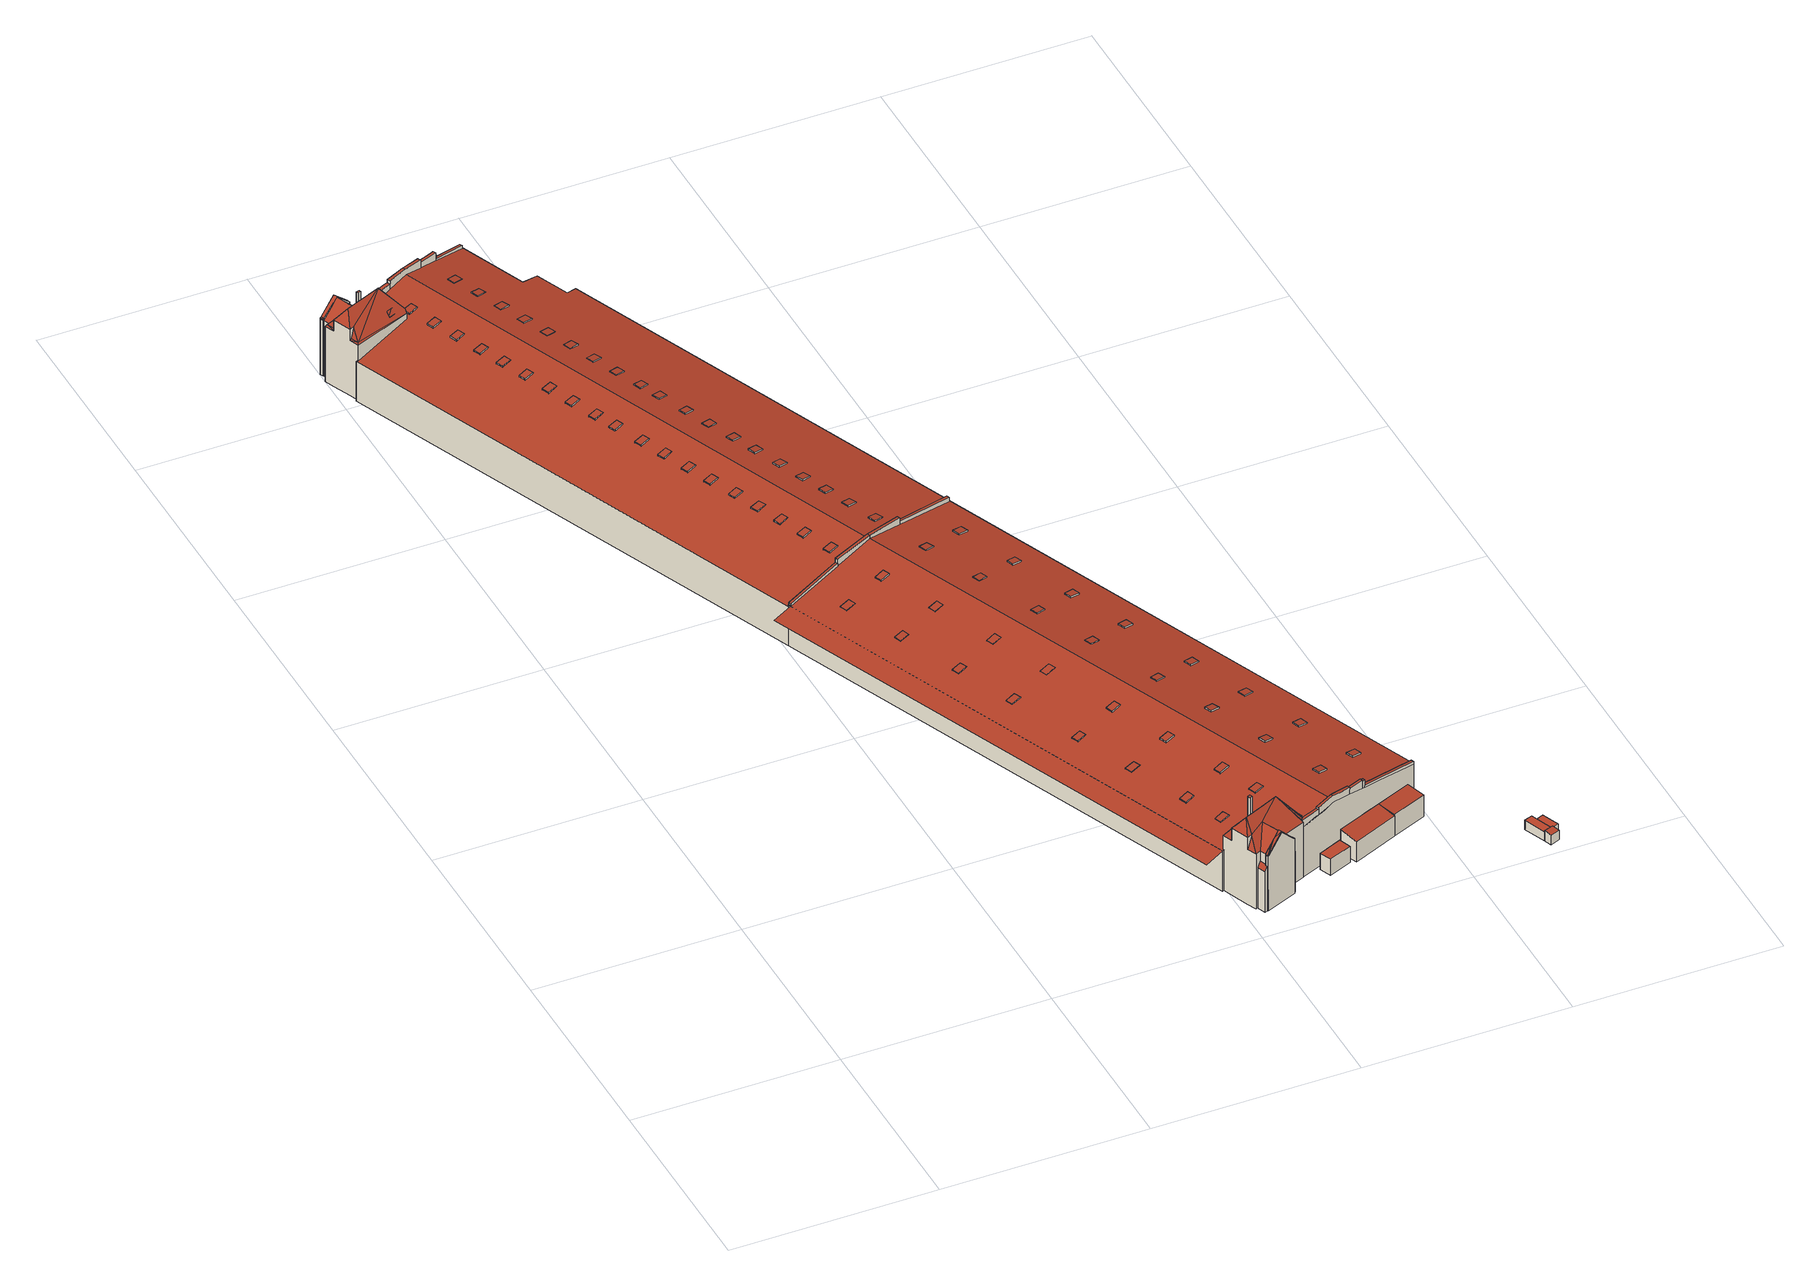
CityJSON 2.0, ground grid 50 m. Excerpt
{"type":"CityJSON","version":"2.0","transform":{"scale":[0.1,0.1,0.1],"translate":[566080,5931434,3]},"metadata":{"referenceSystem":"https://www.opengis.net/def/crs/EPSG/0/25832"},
"CityObjects":{
"building1":{"type":"Building","attributes":{"Grundfläche 2D":"13713.610655","Grundhöhe NN":"3.699"},"children":["building1-1","building1-2","building1-3","building1-4","building1-5","building1-6","building1-7","building1-8","building1-9","building1-10","building1-11","building1-12","building1-13","building1-14","building1-15","building1-16","building1-17","building1-18","building1-19","building1-20","building1-21","building1-22","building1-23","building1-24","building1-25","building1-26","building1-27","building1-28","building1-29","building1-30","building1-31","building1-32","building1-33","building1-34","building1-35","building1-36","building1-37","building1-38","building1-39","building1-40","building1-41","building1-42","building1-43","building1-44","building1-45","building1-46","building1-47","building1-48","building1-49","building1-50","building1-51","building1-52","building1-53","building1-54","building1-55","building1-56","building1-57","building1-58","building1-59","building1-60","building1-61","building1-62","building1-63","building1-64","building1-65","building1-66","building1-67","building1-68","building1-69","building1-70","building1-71","building1-72","building1-73","building1-74","building1-75","building1-76","building1-77","building1-78","building1-79","building1-80","building1-81","building1-82","building1-83","building1-84","building1-85","building1-86","building1-87"],"geometry":[{"type":"MultiSurface","lod":"3","boundaries":[[[0,1,2,3]],[[4,1,0,5]],[[6,7,8,9]],[[10,11,12,13,14]],[[15,16,17,18,19,20,21,20,22,23,24,25,26,27,28,29,30,31,32,33,34,35,36,37,38,39,40,41,42]],[[19,43,20]],[[30,29,44,45,46,47,48,49,50,51,52,53,54,55,56,57,32,31]],[[58,59,60,61,62]],[[63,64,65,54,66,67,68,69,70,71,72,73,74,75,76]],[[77,78,79,80,81,82,83,84,85,86,87,88,89,90,91,65,64,63]],[[92,93,94]],[[93,95,96]],[[97,98,96,95,99]],[[100,94,93,101]],[[92,102,103,95,93]],[[104,105,95,103]],[[106,95,105]],[[106,107,108]],[[108,95,106]],[[108,109,99,95]],[[110,111,112]],[[112,113,109]],[[111,113,112]],[[113,99,109]],[[99,113,114,115]],[[116,117,109,108,118,119]],[[118,120,121,119]],[[122,123,116]],[[112,109,117,116,123,124,125]],[[126,127,124,123,122]],[[110,128,111]],[[111,128,129]],[[111,129,113]],[[96,130,93]],[[93,130,101]],[[99,115,97]],[[131,132,133]],[[133,134,135]],[[132,134,133]],[[135,134,136]],[[132,137,134]],[[138,139,140,141]],[[142,143,134,139]],[[144,134,145]],[[137,146,140]],[[140,147,141]],[[139,138,148,149,150,151,152]],[[150,149,153,154,155]],[[139,152,151,156,157,142]],[[157,156,158,159,160]],[[161,145,134,143]],[[144,162,134]],[[163,134,162]],[[164,134,163]],[[139,134,137,140]],[[164,165,166,136]],[[136,134,164]],[[132,167,137]],[[167,146,137]],[[168,169,170,171,172,173]],[[174,175,173,176]],[[177,178,179]],[[180,178,177]],[[181,180,177,182]],[[183,184,185,186,187,188]],[[189,190,191,192]],[[129,128,115,114,113]],[[101,130,96,98,97]],[[140,146,147]],[[131,167,132]],[[11,10,3,2]],[[32,0,3,10,33]],[[57,7,5,0,32]],[[7,6,4,5]],[[6,193,65,194,11,2,1,4]],[[8,7,57,56]],[[55,9,8,56]],[[55,193,6,9]],[[194,36,12,11]],[[13,12,36,35]],[[35,34,14,13]],[[34,33,10,14]],[[52,51,59,58]],[[60,49,195,196,197,62,61]],[[197,52,58,62]],[[198,170,169,168,173,199,200]],[[171,170,198,201]],[[172,171,201,202]],[[65,203,204,55,54]],[[54,205,206,66]],[[67,66,206,207]],[[68,67,207,208]],[[69,68,208,209]],[[70,69,209,210]],[[71,70,210,211]],[[72,71,211,212]],[[73,72,212,213]],[[74,73,213,214]],[[75,74,214,215]],[[216,76,75,215,217]],[[217,218,219,78,77,63,76,216]],[[88,87,220,221]],[[89,88,221,222]],[[94,86,85,92]],[[92,85,84,102]],[[83,103,102,84]],[[80,223,105,104,103,83,82,81]],[[79,224,106,105,223,80]],[[106,224,79,78,107]],[[118,108,225,226]],[[107,78,219,225,108]],[[120,118,226,227]],[[228,121,120,227,229]],[[230,119,121,228,229]],[[231,232,122,116,119,230]],[[126,122,232,233]],[[127,126,233,234]],[[124,127,234,235]],[[236,112,125,124,235,237]],[[110,112,236,238]],[[238,239,240,220,87,86,94,100,101,97,115,128,110]],[[15,42,241,242,243,244,141,147,146,167,131,133]],[[184,138,141,244,245,185]],[[148,138,184,183,149]],[[149,183,188,153]],[[246,155,154,153,188,187,247]],[[158,156,151,150,155,246,248]],[[177,160,159,158,248,249,182]],[[160,177,179,157]],[[157,179,178,142]],[[250,143,142,178,180,251]],[[145,161,143,250,252,24,23]],[[145,23,22,144]],[[163,162,144,22,20,162,20,43,164]],[[20,162,20,253]],[[164,43,19,165]],[[165,19,18,166]],[[17,136,17,254]],[[18,17,136,166]],[[135,136,17,254,255,16]],[[135,16,15,133]],[[172,176,173]],[[176,172,202,256,174]],[[175,174,256,257]],[[173,175,257,199]],[[181,182,249,258]],[[180,181,258,251]],[[186,185,245,259]],[[187,186,259,247]],[[65,193,55,204,260,203]],[[89,37,36,194,65,91,90]],[[38,37,89,222,261,41]],[[42,41,261,241]],[[255,254,17,16]],[[197,50,30,24,252,262]],[[52,197,262,263]],[[53,52,263,264]],[[54,53,264,205]],[[265,266,192,191]],[[266,267,189,192]],[[267,268,190,189]],[[268,265,191,190]],[[256,202,201,198,200,199,257]],[[226,225,219,218,217,215,214,213,212,211,210,209,208,207,206,205,264,263,262,252,250,251,258,249,248,246,247,259,245,244,243,242,241,261,222,221,220,240,239,238,236,237,235,234,233,232,231,230,229,227],[203,260,204],[253,269,253,270]],[[268,267,266,265]],[[40,39,38,41]],[[43,20,22,20]],[[24,30,25]],[[30,26,25]],[[30,28,27,26]],[[30,29,28]],[[30,45,44,29]],[[30,46,45]],[[50,47,46]],[[50,46,30]],[[50,197,196,195,49,48,47]]],"semantics":{"surfaces":[{"type":"RoofSurface"},{"type":"WallSurface"},{"type":"GroundSurface"}],"values":[0,0,0,0,0,0,0,0,0,0,0,0,0,0,0,0,0,0,0,0,0,0,0,0,0,0,0,0,0,0,0,0,0,0,0,0,0,0,0,0,0,0,0,0,0,0,0,0,0,0,0,0,0,0,0,0,0,0,0,0,0,0,0,0,0,0,1,1,1,1,1,1,1,1,1,1,1,1,1,1,1,1,1,1,1,1,1,1,1,1,1,1,1,1,1,1,1,1,1,1,1,1,1,1,1,1,1,1,1,1,1,1,1,1,1,1,1,1,1,1,1,1,1,1,1,1,1,1,1,1,1,1,1,1,1,1,1,1,1,1,1,1,1,1,1,1,1,1,1,1,1,1,1,1,1,1,1,1,1,1,1,1,2,2,2,0,0,0,0,0,0,0,0,0,0,0]}}]},
"building1-1":{"type":"BuildingInstallation","parents":["building1"],"geometry":[{"type":"MultiSurface","lod":"3","boundaries":[[[271,272,273,274]],[[274,273,275,276]],[[271,274,276,277]],[[272,271,277,278]],[[273,272,278,275]]],"semantics":{"surfaces":[{"type":"RoofSurface"},{"type":"WallSurface"}],"values":[0,1,1,1,1]}}]},
"building1-2":{"type":"BuildingInstallation","parents":["building1"],"geometry":[{"type":"MultiSurface","lod":"3","boundaries":[[[279,280,281,282]],[[282,281,283,284]],[[279,282,284,285]],[[280,279,285,286]],[[281,280,286,283]]],"semantics":{"surfaces":[{"type":"RoofSurface"},{"type":"WallSurface"}],"values":[0,1,1,1,1]}}]},
"building1-3":{"type":"BuildingInstallation","parents":["building1"],"geometry":[{"type":"MultiSurface","lod":"3","boundaries":[[[287,288,289,290]],[[290,289,291,292]],[[287,290,292,293]],[[288,287,293,294]],[[289,288,294,291]]],"semantics":{"surfaces":[{"type":"RoofSurface"},{"type":"WallSurface"}],"values":[0,1,1,1,1]}}]},
"building1-4":{"type":"BuildingInstallation","parents":["building1"],"geometry":[{"type":"MultiSurface","lod":"3","boundaries":[[[295,296,297,298]],[[298,297,299,300]],[[295,298,300,301]],[[296,295,301,302]],[[297,296,302,299]]],"semantics":{"surfaces":[{"type":"RoofSurface"},{"type":"WallSurface"}],"values":[0,1,1,1,1]}}]},
"building1-5":{"type":"BuildingInstallation","parents":["building1"],"geometry":[{"type":"MultiSurface","lod":"3","boundaries":[[[303,304,305,306]],[[307,308,306,305]],[[308,309,303,306]],[[304,303,309,310]],[[305,304,310,307]]],"semantics":{"surfaces":[{"type":"RoofSurface"},{"type":"WallSurface"}],"values":[0,1,1,1,1]}}]},
"building1-6":{"type":"BuildingInstallation","parents":["building1"],"geometry":[{"type":"MultiSurface","lod":"3","boundaries":[[[311,312,313,314]],[[314,313,315,316]],[[311,314,316,317]],[[312,311,317,318]],[[313,312,318,315]]],"semantics":{"surfaces":[{"type":"RoofSurface"},{"type":"WallSurface"}],"values":[0,1,1,1,1]}}]},
"building1-7":{"type":"BuildingInstallation","parents":["building1"],"geometry":[{"type":"MultiSurface","lod":"3","boundaries":[[[319,320,321,322]],[[322,321,323,324]],[[319,322,324,325]],[[320,319,325,326]],[[321,320,326,323]]],"semantics":{"surfaces":[{"type":"RoofSurface"},{"type":"WallSurface"}],"values":[0,1,1,1,1]}}]},
"building1-8":{"type":"BuildingInstallation","parents":["building1"],"geometry":[{"type":"MultiSurface","lod":"3","boundaries":[[[327,328,329,330]],[[330,329,331,332]],[[332,333,327,330]],[[328,327,333,334]],[[329,328,334,331]]],"semantics":{"surfaces":[{"type":"RoofSurface"},{"type":"WallSurface"}],"values":[0,1,1,1,1]}}]},
"building1-9":{"type":"BuildingInstallation","parents":["building1"],"geometry":[{"type":"MultiSurface","lod":"3","boundaries":[[[335,336,337,338]],[[338,337,339,340]],[[335,338,340,341]],[[336,335,341,342]],[[337,336,342,339]]],"semantics":{"surfaces":[{"type":"RoofSurface"},{"type":"WallSurface"}],"values":[0,1,1,1,1]}}]},
"building1-10":{"type":"BuildingInstallation","parents":["building1"],"geometry":[{"type":"MultiSurface","lod":"3","boundaries":[[[343,344,345,346]],[[345,347,348,346]],[[348,349,343,346]],[[344,343,349,350]],[[345,344,350,347]]],"semantics":{"surfaces":[{"type":"RoofSurface"},{"type":"WallSurface"}],"values":[0,1,1,1,1]}}]},
"building1-11":{"type":"BuildingInstallation","parents":["building1"],"geometry":[{"type":"MultiSurface","lod":"3","boundaries":[[[351,352,353,354]],[[354,353,355,356]],[[351,354,356,357]],[[352,351,357,358]],[[353,352,358,355]]],"semantics":{"surfaces":[{"type":"RoofSurface"},{"type":"WallSurface"}],"values":[0,1,1,1,1]}}]},
"building1-12":{"type":"BuildingInstallation","parents":["building1"],"geometry":[{"type":"MultiSurface","lod":"3","boundaries":[[[359,360,361,362]],[[362,361,363,364]],[[359,362,364,365]],[[360,359,365,366]],[[361,360,366,363]]],"semantics":{"surfaces":[{"type":"RoofSurface"},{"type":"WallSurface"}],"values":[0,1,1,1,1]}}]},
"building1-13":{"type":"BuildingInstallation","parents":["building1"],"geometry":[{"type":"MultiSurface","lod":"3","boundaries":[[[367,368,369,370]],[[370,369,371,372]],[[367,370,372,373]],[[368,367,373,374]],[[369,368,374,371]]],"semantics":{"surfaces":[{"type":"RoofSurface"},{"type":"WallSurface"}],"values":[0,1,1,1,1]}}]},
"building1-14":{"type":"BuildingInstallation","parents":["building1"],"geometry":[{"type":"MultiSurface","lod":"3","boundaries":[[[375,376,377,378]],[[378,377,379,380]],[[375,378,380,381]],[[376,375,381,382]],[[377,376,382,379]]],"semantics":{"surfaces":[{"type":"RoofSurface"},{"type":"WallSurface"}],"values":[0,1,1,1,1]}}]},
"building1-15":{"type":"BuildingInstallation","parents":["building1"],"geometry":[{"type":"MultiSurface","lod":"3","boundaries":[[[383,384,385,386]],[[386,385,387,388]],[[383,386,388,389]],[[384,383,389,390]],[[385,384,390,387]]],"semantics":{"surfaces":[{"type":"RoofSurface"},{"type":"WallSurface"}],"values":[0,1,1,1,1]}}]},
"building1-16":{"type":"BuildingInstallation","parents":["building1"],"geometry":[{"type":"MultiSurface","lod":"3","boundaries":[[[391,392,393,394]],[[48,395,391,394,47]],[[395,396,392,391]],[[397,393,392,396,398]]],"semantics":{"surfaces":[{"type":"RoofSurface"},{"type":"WallSurface"}],"values":[0,1,1,1]}}]},
"building1-17":{"type":"BuildingInstallation","parents":["building1"],"geometry":[{"type":"MultiSurface","lod":"3","boundaries":[[[399,400,401,402]],[[402,401,403,404]],[[399,402,404,405]],[[400,399,405,406]],[[401,400,406,403]]],"semantics":{"surfaces":[{"type":"RoofSurface"},{"type":"WallSurface"}],"values":[0,1,1,1,1]}}]},
"building1-18":{"type":"BuildingInstallation","parents":["building1"],"geometry":[{"type":"MultiSurface","lod":"3","boundaries":[[[407,408,409,410]],[[410,409,411,412]],[[407,410,412,413]],[[408,407,413,414]],[[409,408,414,411]]],"semantics":{"surfaces":[{"type":"RoofSurface"},{"type":"WallSurface"}],"values":[0,1,1,1,1]}}]},
"building1-19":{"type":"BuildingInstallation","parents":["building1"],"geometry":[{"type":"MultiSurface","lod":"3","boundaries":[[[415,162,416,417,418,419,420,421]],[[20,162,415,421,422,21]],[[22,144,416,162,20]],[[22,23,145,417,416,144]],[[418,417,145,23,24,161]],[[25,419,418,161,24]]],"semantics":{"surfaces":[{"type":"RoofSurface"},{"type":"WallSurface"}],"values":[0,1,1,1,1,1]}}]},
"building1-20":{"type":"BuildingInstallation","parents":["building1"],"geometry":[{"type":"MultiSurface","lod":"3","boundaries":[[[423,424,396,395]],[[49,60,423,395,48]],[[60,59,424,423]],[[398,396,424,59,51]]],"semantics":{"surfaces":[{"type":"RoofSurface"},{"type":"WallSurface"}],"values":[0,1,1,1]}}]},
"building1-21":{"type":"BuildingInstallation","parents":["building1"],"geometry":[{"type":"MultiSurface","lod":"3","boundaries":[[[425,426,427,428]],[[428,427,429,430]],[[425,428,430,431]],[[426,425,431,432]],[[427,426,432,429]]],"semantics":{"surfaces":[{"type":"RoofSurface"},{"type":"WallSurface"}],"values":[0,1,1,1,1]}}]},
"building1-22":{"type":"BuildingInstallation","parents":["building1"],"geometry":[{"type":"MultiSurface","lod":"3","boundaries":[[[433,434,435,436]],[[436,435,437,438]],[[433,436,438,439]],[[434,433,439,440]],[[435,434,440,437]]],"semantics":{"surfaces":[{"type":"RoofSurface"},{"type":"WallSurface"}],"values":[0,1,1,1,1]}}]},
"building1-23":{"type":"BuildingInstallation","parents":["building1"],"geometry":[{"type":"MultiSurface","lod":"3","boundaries":[[[441,442,443,444]],[[444,443,445,446]],[[441,444,446,447]],[[442,441,447,448]],[[443,442,448,445]]],"semantics":{"surfaces":[{"type":"RoofSurface"},{"type":"WallSurface"}],"values":[0,1,1,1,1]}}]},
"building1-24":{"type":"BuildingInstallation","parents":["building1"],"geometry":[{"type":"MultiSurface","lod":"3","boundaries":[[[449,450,451,452]],[[452,451,453,454]],[[449,452,454,455]],[[449,455,456,450]],[[456,453,451,450]]],"semantics":{"surfaces":[{"type":"RoofSurface"},{"type":"WallSurface"}],"values":[0,1,1,1,1]}}]},
"building1-25":{"type":"BuildingInstallation","parents":["building1"],"geometry":[{"type":"MultiSurface","lod":"3","boundaries":[[[457,458,459,460]],[[460,459,461,462]],[[457,460,462,463]],[[458,457,463,464]],[[459,458,464,461]]],"semantics":{"surfaces":[{"type":"RoofSurface"},{"type":"WallSurface"}],"values":[0,1,1,1,1]}}]},
"building1-26":{"type":"BuildingInstallation","parents":["building1"],"geometry":[{"type":"MultiSurface","lod":"3","boundaries":[[[465,466,467,468]],[[468,467,469,470]],[[465,468,470,471]],[[466,465,471,472]],[[467,466,472,469]]],"semantics":{"surfaces":[{"type":"RoofSurface"},{"type":"WallSurface"}],"values":[0,1,1,1,1]}}]},
"building1-27":{"type":"BuildingInstallation","parents":["building1"],"geometry":[{"type":"MultiSurface","lod":"3","boundaries":[[[473,474,475,476]],[[476,475,477,478]],[[473,476,478,479]],[[474,473,479,480]],[[475,474,480,477]]],"semantics":{"surfaces":[{"type":"RoofSurface"},{"type":"WallSurface"}],"values":[0,1,1,1,1]}}]},
"building1-28":{"type":"BuildingInstallation","parents":["building1"],"geometry":[{"type":"MultiSurface","lod":"3","boundaries":[[[481,482,483,484]],[[484,483,485,486]],[[486,487,481,484]],[[482,481,487,488]],[[483,482,488,485]]],"semantics":{"surfaces":[{"type":"RoofSurface"},{"type":"WallSurface"}],"values":[0,1,1,1,1]}}]},
"building1-29":{"type":"BuildingInstallation","parents":["building1"],"geometry":[{"type":"MultiSurface","lod":"3","boundaries":[[[489,490,491,492]],[[492,491,493,494]],[[489,492,494,495]],[[490,489,495,496]],[[491,490,496,493]]],"semantics":{"surfaces":[{"type":"RoofSurface"},{"type":"WallSurface"}],"values":[0,1,1,1,1]}}]},
"building1-30":{"type":"BuildingInstallation","parents":["building1"],"geometry":[{"type":"MultiSurface","lod":"3","boundaries":[[[497,498,499,500]],[[497,500,501,71]],[[71,72,498,497]],[[72,73,499,498]]],"semantics":{"surfaces":[{"type":"RoofSurface"},{"type":"WallSurface"}],"values":[0,1,1,1]}}]},
"building1-31":{"type":"BuildingInstallation","parents":["building1"],"geometry":[{"type":"MultiSurface","lod":"3","boundaries":[[[502,503,504,505]],[[505,504,506,507]],[[502,505,507,508]],[[503,502,508,509]],[[504,503,509,506]]],"semantics":{"surfaces":[{"type":"RoofSurface"},{"type":"WallSurface"}],"values":[0,1,1,1,1]}}]},
"building1-32":{"type":"BuildingInstallation","parents":["building1"],"geometry":[{"type":"MultiSurface","lod":"3","boundaries":[[[510,511,512,513]],[[513,512,514,515]],[[510,513,515,516]],[[511,510,516,517]],[[512,511,517,514]]],"semantics":{"surfaces":[{"type":"RoofSurface"},{"type":"WallSurface"}],"values":[0,1,1,1,1]}}]},
"building1-33":{"type":"BuildingInstallation","parents":["building1"],"geometry":[{"type":"MultiSurface","lod":"3","boundaries":[[[518,519,520,521]],[[521,520,522,523]],[[518,521,523,524]],[[519,518,524,525]],[[520,519,525,522]]],"semantics":{"surfaces":[{"type":"RoofSurface"},{"type":"WallSurface"}],"values":[0,1,1,1,1]}}]},
"building1-34":{"type":"BuildingInstallation","parents":["building1"],"geometry":[{"type":"MultiSurface","lod":"3","boundaries":[[[526,527,528,529]],[[529,528,530,531]],[[526,529,531,532]],[[527,526,532,533]],[[528,527,533,530]]],"semantics":{"surfaces":[{"type":"RoofSurface"},{"type":"WallSurface"}],"values":[0,1,1,1,1]}}]},
"building1-35":{"type":"BuildingInstallation","parents":["building1"],"geometry":[{"type":"MultiSurface","lod":"3","boundaries":[[[534,535,536,537]],[[537,536,538,539]],[[534,537,539,540]],[[535,534,540,541]],[[536,535,541,538]]],"semantics":{"surfaces":[{"type":"RoofSurface"},{"type":"WallSurface"}],"values":[0,1,1,1,1]}}]},
"building1-36":{"type":"BuildingInstallation","parents":["building1"],"geometry":[{"type":"MultiSurface","lod":"3","boundaries":[[[542,543,544,545,546,547]],[[548,549,546,545,550]],[[549,551,547,546]],[[542,547,551,552,76,216,553,543]]],"semantics":{"surfaces":[{"type":"RoofSurface"},{"type":"WallSurface"}],"values":[0,1,1,1]}}]},
"building1-37":{"type":"BuildingInstallation","parents":["building1"],"geometry":[{"type":"MultiSurface","lod":"3","boundaries":[[[554,555,556,557]],[[557,556,558,559]],[[554,557,559,560]],[[555,554,560,561]],[[556,555,561,558]]],"semantics":{"surfaces":[{"type":"RoofSurface"},{"type":"WallSurface"}],"values":[0,1,1,1,1]}}]},
"building1-38":{"type":"BuildingInstallation","parents":["building1"],"geometry":[{"type":"MultiSurface","lod":"3","boundaries":[[[562,563,564,565]],[[565,564,566,567]],[[562,565,567,568]],[[563,562,568,569]],[[564,563,569,566]]],"semantics":{"surfaces":[{"type":"RoofSurface"},{"type":"WallSurface"}],"values":[0,1,1,1,1]}}]},
"building1-39":{"type":"BuildingInstallation","parents":["building1"],"geometry":[{"type":"MultiSurface","lod":"3","boundaries":[[[570,571,572,573]],[[574,575,576,577,578,579,572,571]],[[580,581,570,573]],[[582,64,583,575,574,571,570,581]],[[550,545,544,543,578,577,576,575,583]],[[77,584,580,573,572,579,578,543,553,585,63]]],"semantics":{"surfaces":[{"type":"RoofSurface"},{"type":"WallSurface"}],"values":[0,0,1,1,1,1]}}]},
"building1-40":{"type":"BuildingInstallation","parents":["building1"],"geometry":[{"type":"MultiSurface","lod":"3","boundaries":[[[586,587,588,589]],[[590,591,589,588]],[[586,589,591,592]],[[592,593,587,586]],[[587,593,590,588]]],"semantics":{"surfaces":[{"type":"RoofSurface"},{"type":"WallSurface"}],"values":[0,1,1,1,1]}}]},
"building1-41":{"type":"BuildingInstallation","parents":["building1"],"geometry":[{"type":"MultiSurface","lod":"3","boundaries":[[[594,595,596,597]],[[597,596,598,599]],[[599,600,594,597]],[[600,601,595,594]],[[596,595,601,598]]],"semantics":{"surfaces":[{"type":"RoofSurface"},{"type":"WallSurface"}],"values":[0,1,1,1,1]}}]},
"building1-42":{"type":"BuildingInstallation","parents":["building1"],"geometry":[{"type":"MultiSurface","lod":"3","boundaries":[[[602,603,604,605]],[[605,604,606,607]],[[602,605,607,608]],[[603,602,608,609]],[[604,603,609,606]]],"semantics":{"surfaces":[{"type":"RoofSurface"},{"type":"WallSurface"}],"values":[0,1,1,1,1]}}]},
"building1-43":{"type":"BuildingInstallation","parents":["building1"],"geometry":[{"type":"MultiSurface","lod":"3","boundaries":[[[610,611,612,613]],[[613,612,614,615]],[[610,613,615,616]],[[611,610,616,617]],[[612,611,617,614]]],"semantics":{"surfaces":[{"type":"RoofSurface"},{"type":"WallSurface"}],"values":[0,1,1,1,1]}}]},
"building1-44":{"type":"BuildingInstallation","parents":["building1"],"geometry":[{"type":"MultiSurface","lod":"3","boundaries":[[[618,619,620,621]],[[621,620,622,623]],[[618,621,623,624]],[[619,618,624,625]],[[620,619,625,622]]],"semantics":{"surfaces":[{"type":"RoofSurface"},{"type":"WallSurface"}],"values":[0,1,1,1,1]}}]},
"building1-45":{"type":"BuildingInstallation","parents":["building1"],"geometry":[{"type":"MultiSurface","lod":"3","boundaries":[[[626,627,628,629]],[[629,628,630,631]],[[626,629,631,632]],[[627,626,632,633]],[[628,627,633,630]]],"semantics":{"surfaces":[{"type":"RoofSurface"},{"type":"WallSurface"}],"values":[0,1,1,1,1]}}]},
"building1-46":{"type":"BuildingInstallation","parents":["building1"],"geometry":[{"type":"MultiSurface","lod":"3","boundaries":[[[634,635,636,637]],[[637,636,638,639]],[[634,637,639,640]],[[635,634,640,641]],[[636,635,641,638]]],"semantics":{"surfaces":[{"type":"RoofSurface"},{"type":"WallSurface"}],"values":[0,1,1,1,1]}}]},
"building1-47":{"type":"BuildingInstallation","parents":["building1"],"geometry":[{"type":"MultiSurface","lod":"3","boundaries":[[[642,643,644,645]],[[645,644,646,647]],[[642,645,647,648]],[[643,642,648,649]],[[644,643,649,646]]],"semantics":{"surfaces":[{"type":"RoofSurface"},{"type":"WallSurface"}],"values":[0,1,1,1,1]}}]},
"building1-48":{"type":"BuildingInstallation","parents":["building1"],"geometry":[{"type":"MultiSurface","lod":"3","boundaries":[[[650,651,652,653]],[[653,652,654,655]],[[650,653,655,656]],[[651,650,656,657]],[[652,651,657,654]]],"semantics":{"surfaces":[{"type":"RoofSurface"},{"type":"WallSurface"}],"values":[0,1,1,1,1]}}]},
"building1-49":{"type":"BuildingInstallation","parents":["building1"],"geometry":[{"type":"MultiSurface","lod":"3","boundaries":[[[658,659,660,661]],[[662,663,661,660]],[[658,661,663,664]],[[664,665,659,658]],[[660,659,665,662]]],"semantics":{"surfaces":[{"type":"RoofSurface"},{"type":"WallSurface"}],"values":[0,1,1,1,1]}}]},
"building1-50":{"type":"BuildingInstallation","parents":["building1"],"geometry":[{"type":"MultiSurface","lod":"3","boundaries":[[[666,667,668,669]],[[669,668,670,671]],[[666,669,671,672]],[[667,666,672,673]],[[668,667,673,670]]],"semantics":{"surfaces":[{"type":"RoofSurface"},{"type":"WallSurface"}],"values":[0,1,1,1,1]}}]},
"building1-51":{"type":"BuildingInstallation","parents":["building1"],"geometry":[{"type":"MultiSurface","lod":"3","boundaries":[[[674,675,676,677]],[[677,676,678,679]],[[674,677,679,680]],[[675,674,680,681]],[[676,675,681,678]]],"semantics":{"surfaces":[{"type":"RoofSurface"},{"type":"WallSurface"}],"values":[0,1,1,1,1]}}]},
"building1-52":{"type":"BuildingInstallation","parents":["building1"],"geometry":[{"type":"MultiSurface","lod":"3","boundaries":[[[682,683,684,685]],[[685,684,686,687]],[[682,685,687,688]],[[683,682,688,689]],[[684,683,689,686]]],"semantics":{"surfaces":[{"type":"RoofSurface"},{"type":"WallSurface"}],"values":[0,1,1,1,1]}}]},
"building1-53":{"type":"BuildingInstallation","parents":["building1"],"geometry":[{"type":"MultiSurface","lod":"3","boundaries":[[[690,691,692,693]],[[693,692,694,695]],[[693,695,696,690]],[[691,690,696,697]],[[692,691,697,694]]],"semantics":{"surfaces":[{"type":"RoofSurface"},{"type":"WallSurface"}],"values":[0,1,1,1,1]}}]},
"building1-54":{"type":"BuildingInstallation","parents":["building1"],"geometry":[{"type":"MultiSurface","lod":"3","boundaries":[[[698,699,700,701]],[[701,700,702,703]],[[698,701,703,704]],[[699,698,704,705]],[[700,699,705,702]]],"semantics":{"surfaces":[{"type":"RoofSurface"},{"type":"WallSurface"}],"values":[0,1,1,1,1]}}]},
"building1-55":{"type":"BuildingInstallation","parents":["building1"],"geometry":[{"type":"MultiSurface","lod":"3","boundaries":[[[706,707,708,709]],[[709,708,710,711]],[[706,709,711,712]],[[707,706,712,713]],[[708,707,713,710]]],"semantics":{"surfaces":[{"type":"RoofSurface"},{"type":"WallSurface"}],"values":[0,1,1,1,1]}}]},
"building1-56":{"type":"BuildingInstallation","parents":["building1"],"geometry":[{"type":"MultiSurface","lod":"3","boundaries":[[[714,715,716,717]],[[717,716,718,719]],[[714,717,719,720]],[[715,714,720,721]],[[716,715,721,718]]],"semantics":{"surfaces":[{"type":"RoofSurface"},{"type":"WallSurface"}],"values":[0,1,1,1,1]}}]},
"building1-57":{"type":"BuildingInstallation","parents":["building1"],"geometry":[{"type":"MultiSurface","lod":"3","boundaries":[[[722,723,724,725]],[[725,724,726,727]],[[722,725,727,728]],[[723,722,728,729]],[[724,723,729,726]]],"semantics":{"surfaces":[{"type":"RoofSurface"},{"type":"WallSurface"}],"values":[0,1,1,1,1]}}]},
"building1-58":{"type":"BuildingInstallation","parents":["building1"],"geometry":[{"type":"MultiSurface","lod":"3","boundaries":[[[730,731,732,733]],[[733,732,734,735]],[[730,733,735,736]],[[731,730,736,737]],[[732,731,737,734]]],"semantics":{"surfaces":[{"type":"RoofSurface"},{"type":"WallSurface"}],"values":[0,1,1,1,1]}}]},
"building1-59":{"type":"BuildingInstallation","parents":["building1"],"geometry":[{"type":"MultiSurface","lod":"3","boundaries":[[[738,739,740,741]],[[741,740,742,743]],[[738,741,743,744]],[[739,738,744,745]],[[740,739,745,742]]],"semantics":{"surfaces":[{"type":"RoofSurface"},{"type":"WallSurface"}],"values":[0,1,1,1,1]}}]},
"building1-60":{"type":"BuildingInstallation","parents":["building1"],"geometry":[{"type":"MultiSurface","lod":"3","boundaries":[[[746,747,748,749]],[[749,748,750,751]],[[746,749,751,752]],[[747,746,752,753]],[[748,747,753,750]]],"semantics":{"surfaces":[{"type":"RoofSurface"},{"type":"WallSurface"}],"values":[0,1,1,1,1]}}]},
"building1-61":{"type":"BuildingInstallation","parents":["building1"],"geometry":[{"type":"MultiSurface","lod":"3","boundaries":[[[754,755,756,757]],[[757,756,758,759]],[[754,757,759,760]],[[755,754,760,761]],[[756,755,761,758]]],"semantics":{"surfaces":[{"type":"RoofSurface"},{"type":"WallSurface"}],"values":[0,1,1,1,1]}}]},
"building1-62":{"type":"BuildingInstallation","parents":["building1"],"geometry":[{"type":"MultiSurface","lod":"3","boundaries":[[[762,763,764,765]],[[765,764,766,767]],[[762,765,767,768]],[[763,762,768,769]],[[764,763,769,766]]],"semantics":{"surfaces":[{"type":"RoofSurface"},{"type":"WallSurface"}],"values":[0,1,1,1,1]}}]},
"building1-63":{"type":"BuildingInstallation","parents":["building1"],"geometry":[{"type":"MultiSurface","lod":"3","boundaries":[[[770,552,551,549,771,772]],[[548,501,771,549]],[[500,499,73,74,772,771,501]],[[74,75,770,772]],[[75,76,552,770]]],"semantics":{"surfaces":[{"type":"RoofSurface"},{"type":"WallSurface"}],"values":[0,1,1,1,1]}}]},
"building1-64":{"type":"BuildingInstallation","parents":["building1"],"geometry":[{"type":"MultiSurface","lod":"3","boundaries":[[[223,773,581,580,774,224]],[[774,107,78,79,224]],[[224,79,80,223]],[[223,80,81,773]],[[581,773,81,582]],[[580,584,78,107,774]]],"semantics":{"surfaces":[{"type":"RoofSurface"},{"type":"WallSurface"}],"values":[0,1,1,1,1,1]}}]},
"building1-65":{"type":"BuildingInstallation","parents":["building1"],"geometry":[{"type":"MultiSurface","lod":"3","boundaries":[[[775,776,777,778]],[[778,777,779,780]],[[775,778,780,781]],[[776,775,781,782]],[[777,776,782,779]]],"semantics":{"surfaces":[{"type":"RoofSurface"},{"type":"WallSurface"}],"values":[0,1,1,1,1]}}]},
"building1-66":{"type":"BuildingInstallation","parents":["building1"],"geometry":[{"type":"MultiSurface","lod":"3","boundaries":[[[783,784,785,786]],[[787,788,786,785]],[[788,789,783,786]],[[784,783,789,790]],[[785,784,790,787]]],"semantics":{"surfaces":[{"type":"RoofSurface"},{"type":"WallSurface"}],"values":[0,1,1,1,1]}}]},
"building1-67":{"type":"BuildingInstallation","parents":["building1"],"geometry":[{"type":"MultiSurface","lod":"3","boundaries":[[[791,792,793,794]],[[794,793,795,796]],[[791,794,796,797]],[[792,791,797,798]],[[793,792,798,795]]],"semantics":{"surfaces":[{"type":"RoofSurface"},{"type":"WallSurface"}],"values":[0,1,1,1,1]}}]},
"building1-68":{"type":"BuildingInstallation","parents":["building1"],"geometry":[{"type":"MultiSurface","lod":"3","boundaries":[[[799,800,801,802]],[[802,801,803,804]],[[799,802,804,805]],[[800,799,805,806]],[[801,800,806,803]]],"semantics":{"surfaces":[{"type":"RoofSurface"},{"type":"WallSurface"}],"values":[0,1,1,1,1]}}]},
"building1-69":{"type":"BuildingInstallation","parents":["building1"],"geometry":[{"type":"MultiSurface","lod":"3","boundaries":[[[807,808,809,810]],[[811,812,810,809]],[[810,812,813,807]],[[813,814,808,807]],[[809,808,814,811]]],"semantics":{"surfaces":[{"type":"RoofSurface"},{"type":"WallSurface"}],"values":[0,1,1,1,1]}}]},
"building1-70":{"type":"BuildingInstallation","parents":["building1"],"geometry":[{"type":"MultiSurface","lod":"3","boundaries":[[[815,816,817,818]],[[818,817,819,820]],[[815,818,820,821]],[[816,815,821,822]],[[817,816,822,819]]],"semantics":{"surfaces":[{"type":"RoofSurface"},{"type":"WallSurface"}],"values":[0,1,1,1,1]}}]},
"building1-71":{"type":"BuildingInstallation","parents":["building1"],"geometry":[{"type":"MultiSurface","lod":"3","boundaries":[[[823,824,825,826]],[[827,828,826,825]],[[828,829,823,826]],[[824,823,829,830]],[[825,824,830,827]]],"semantics":{"surfaces":[{"type":"RoofSurface"},{"type":"WallSurface"}],"values":[0,1,1,1,1]}}]},
"building1-72":{"type":"BuildingInstallation","parents":["building1"],"geometry":[{"type":"MultiSurface","lod":"3","boundaries":[[[831,832,833,834]],[[834,833,835,836]],[[831,834,836,837]],[[832,831,837,838]],[[833,832,838,835]]],"semantics":{"surfaces":[{"type":"RoofSurface"},{"type":"WallSurface"}],"values":[0,1,1,1,1]}}]},
"building1-73":{"type":"BuildingInstallation","parents":["building1"],"geometry":[{"type":"MultiSurface","lod":"3","boundaries":[[[839,840,841]],[[840,842,841]],[[843,842,840,844,845,846]],[[847,843,846]],[[848,849,850,843,847]],[[126,127,839,841]],[[127,124,840,839]],[[124,125,844,840]],[[844,125,851,117,852,853,118,120,849,848,847,846,845]],[[120,121,850,849]],[[123,126,841,842,843,850,121,228,854,116]]],"semantics":{"surfaces":[{"type":"RoofSurface"},{"type":"WallSurface"}],"values":[0,0,0,0,0,1,1,1,1,1,1]}}]},
"building1-74":{"type":"BuildingInstallation","parents":["building1"],"geometry":[{"type":"MultiSurface","lod":"3","boundaries":[[[855,856,857,858]],[[855,858,859,860]],[[858,857,861,859]],[[856,855,860,862]],[[857,856,862,861]]],"semantics":{"surfaces":[{"type":"RoofSurface"},{"type":"WallSurface"}],"values":[0,1,1,1,1]}}]},
"building1-75":{"type":"BuildingInstallation","parents":["building1"],"geometry":[{"type":"MultiSurface","lod":"3","boundaries":[[[863,864,865,866]],[[866,865,867,868]],[[865,864,869,867]],[[863,866,868,870]],[[864,863,870,869]]],"semantics":{"surfaces":[{"type":"RoofSurface"},{"type":"WallSurface"}],"values":[0,1,1,1,1]}}]},
"building1-76":{"type":"BuildingInstallation","parents":["building1"],"geometry":[{"type":"MultiSurface","lod":"3","boundaries":[[[871,872,873,874]],[[873,872,875,876]],[[871,874,877,878]],[[872,871,878,875]],[[874,873,876,877]]],"semantics":{"surfaces":[{"type":"RoofSurface"},{"type":"WallSurface"}],"values":[0,1,1,1,1]}}]},
"building1-77":{"type":"BuildingInstallation","parents":["building1"],"geometry":[{"type":"MultiSurface","lod":"3","boundaries":[[[879,880,881,882]],[[882,881,883,884]],[[879,882,884,885]],[[880,879,885,886]],[[881,880,886,883]]],"semantics":{"surfaces":[{"type":"RoofSurface"},{"type":"WallSurface"}],"values":[0,1,1,1,1]}}]},
"building1-78":{"type":"BuildingInstallation","parents":["building1"],"geometry":[{"type":"MultiSurface","lod":"3","boundaries":[[[887,154,155]],[[888,889,887]],[[149,154,887]],[[888,890,158,159,160,891,892,893]],[[893,889,888]],[[148,149,889]],[[889,149,887]],[[887,155,150,151,156,158,890,888]],[[152,894,148,889,893,892,891,160,157,895]]],"semantics":{"surfaces":[{"type":"RoofSurface"},{"type":"WallSurface"}],"values":[0,0,0,0,0,0,0,1,1]}}]},
"building1-79":{"type":"BuildingInstallation","parents":["building1"],"geometry":[{"type":"MultiSurface","lod":"3","boundaries":[[[896,897,898,899]],[[899,898,900,901]],[[896,899,901,902]],[[897,896,902,903]],[[898,897,903,900]]],"semantics":{"surfaces":[{"type":"RoofSurface"},{"type":"WallSurface"}],"values":[0,1,1,1,1]}}]},
"building1-80":{"type":"BuildingInstallation","parents":["building1"],"geometry":[{"type":"MultiSurface","lod":"3","boundaries":[[[904,905,906,907]],[[907,906,908,909]],[[904,907,909,910]],[[905,904,910,911]],[[906,905,911,908]]],"semantics":{"surfaces":[{"type":"RoofSurface"},{"type":"WallSurface"}],"values":[0,1,1,1,1]}}]},
"building1-81":{"type":"BuildingInstallation","parents":["building1"],"geometry":[{"type":"MultiSurface","lod":"3","boundaries":[[[912,913,914,915]],[[915,914,916,917]],[[912,915,917,918]],[[913,912,918,919]],[[914,913,919,916]]],"semantics":{"surfaces":[{"type":"RoofSurface"},{"type":"WallSurface"}],"values":[0,1,1,1,1]}}]},
"building1-82":{"type":"BuildingInstallation","parents":["building1"],"geometry":[{"type":"MultiSurface","lod":"3","boundaries":[[[920,921,922,923]],[[923,922,924,925]],[[920,923,925,926]],[[920,926,927,921]],[[927,924,922,921]]],"semantics":{"surfaces":[{"type":"RoofSurface"},{"type":"WallSurface"}],"values":[0,1,1,1,1]}}]},
"building1-83":{"type":"BuildingInstallation","parents":["building1"],"geometry":[{"type":"MultiSurface","lod":"3","boundaries":[[[928,929,930,931]],[[931,930,932,933]],[[928,931,933,934]],[[929,928,934,935]],[[930,929,935,932]]],"semantics":{"surfaces":[{"type":"RoofSurface"},{"type":"WallSurface"}],"values":[0,1,1,1,1]}}]},
"building1-84":{"type":"BuildingInstallation","parents":["building1"],"geometry":[{"type":"MultiSurface","lod":"3","boundaries":[[[936,937,938,939]],[[939,938,940,941]],[[936,939,941,942]],[[937,936,942,943]],[[938,937,943,940]]],"semantics":{"surfaces":[{"type":"RoofSurface"},{"type":"WallSurface"}],"values":[0,1,1,1,1]}}]},
"building1-85":{"type":"BuildingInstallation","parents":["building1"],"geometry":[{"type":"MultiSurface","lod":"3","boundaries":[[[944,945,946,947]],[[947,946,948,949]],[[949,950,944,947]],[[944,950,951,945]],[[951,948,946,945]]],"semantics":{"surfaces":[{"type":"RoofSurface"},{"type":"WallSurface"}],"values":[0,1,1,1,1]}}]},
"building1-86":{"type":"BuildingInstallation","parents":["building1"],"geometry":[{"type":"MultiSurface","lod":"3","boundaries":[[[952,953,954,955]],[[955,954,956,957]],[[952,955,957,958]],[[953,952,958,959]],[[954,953,959,956]]],"semantics":{"surfaces":[{"type":"RoofSurface"},{"type":"WallSurface"}],"values":[0,1,1,1,1]}}]},
"building1-87":{"type":"BuildingInstallation","parents":["building1"],"geometry":[{"type":"MultiSurface","lod":"3","boundaries":[[[960,961,962,963,964]],[[963,965,966,967,968,964]],[[421,420,419,962,961,960]],[[46,47,394,966,965,963,962,419,25,26,27,28,29,44,45]],[[394,393,967,966]],[[964,968,967,393,397,31,422,421,960]]],"semantics":{"surfaces":[{"type":"RoofSurface"},{"type":"WallSurface"}],"values":[0,0,1,1,1,1]}}]},
"building2":{"type":"Building","attributes":{"Grundfläche 2D":"11.722520","Grundhöhe NN":"6.115"},"geometry":[{"type":"Solid","lod":"3","boundaries":[[[[969,970,971,972]],[[970,969,973,974]],[[971,970,974,975]],[[972,971,975,976]],[[969,972,976,973]],[[974,973,976,975]]]],"semantics":{"surfaces":[{"type":"RoofSurface"},{"type":"WallSurface"},{"type":"GroundSurface"}],"values":[[0,1,1,1,1,2]]}}]},
"building3":{"type":"Building","attributes":{"Grundfläche 2D":"4.562131","Grundhöhe NN":"6.114"},"geometry":[{"type":"Solid","lod":"3","boundaries":[[[[977,978,979,980]],[[978,977,981,982]],[[979,978,982,983]],[[980,979,983,973]],[[977,980,973,981]],[[982,981,973,983]]]],"semantics":{"surfaces":[{"type":"RoofSurface"},{"type":"WallSurface"},{"type":"GroundSurface"}],"values":[[0,1,1,1,1,2]]}}]},
"building4":{"type":"Building","attributes":{"Grundfläche 2D":"9.640338","Grundhöhe NN":"5.616"},"geometry":[{"type":"Solid","lod":"3","boundaries":[[[[984,985,986,987]],[[985,984,988,989]],[[986,985,989,990]],[[987,986,990,991]],[[984,987,991,988]],[[989,988,991,990]]]],"semantics":{"surfaces":[{"type":"RoofSurface"},{"type":"WallSurface"},{"type":"GroundSurface"}],"values":[[0,1,1,1,1,2]]}}]}
},
"vertices":[
[744,1442,167],[741,1448,167],[648,1410,159],[651,1404,159],[830,1485,159],[833,1478,159],[830,1485,149],[833,1478,149],[978,1538,125],[975,1545,125],[651,1404,148],[648,1410,148],[512,1354,123],[514,1347,123],[651,1403,148],[994,187,118],[1136,243,142],[1140,235,142],[1141,236,143],[1170,165,142],[1169,162,142],[1170,162,142],[1170,160,142],[1166,158,141],[1167,154,141],[1213,172,149],[1217,173,150],[1230,178,152],[1255,189,157],[1261,191,158],[1261,192,158],[1258,198,158],[744,1442,158],[651,1404,141],[651,1403,141],[514,1347,118],[512,1354,118],[510,1353,118],[513,1346,118],[465,1327,109],[943,162,109],[991,182,117],[995,184,118],[1168,164,142],[1277,197,155],[1286,201,153],[1295,205,151],[1304,208,150],[1341,223,143],[1348,226,141],[1348,227,141],[1346,233,141],[1489,293,115],[1491,294,114],[977,1545,114],[975,1545,114],[978,1538,114],[833,1478,141],[1489,293,121],[1346,233,147],[1348,226,147],[1389,243,140],[1492,286,121],[231,2703,158],[234,2696,158],[741,1448,158],[566,2548,115],[541,2537,119],[507,2618,119],[466,2602,127],[400,2764,127],[398,2763,127],[395,2770,127],[320,2740,141],[318,2744,141],[307,2739,143],[309,2735,143],[228,2702,157],[138,2664,140],[141,2657,140],[146,2659,141],[147,2658,141],[177,2584,141],[178,2582,141],[177,2581,141],[179,2576,141],[37,2518,114],[37,2520,114],[32,2518,114],[510,1353,114],[512,1354,114],[648,1410,140],[179,2576,156],[39,2522,161],[37,2518,156],[125,2606,221],[38,2544,188],[28,2540,188],[31,2541,188],[37,2570,221],[37,2520,156],[28,2540,157],[177,2581,164],[178,2582,164],[147,2658,164],[146,2659,164],[141,2657,164],[138,2664,155],[86,2642,158],[61,2598,198],[0,2607,158],[5,2607,161],[12,2612,158],[21,2589,188],[13,2586,188],[10,2584,188],[40,2650,198],[44,2641,198],[80,2656,158],[76,2665,158],[82,2658,158],[79,2666,158],[3,2635,158],[3,2634,158],[6,2627,158],[6,2626,158],[1,2634,158],[5,2627,158],[10,2584,158],[13,2586,161],[31,2541,161],[1003,163,156],[1014,167,189],[994,187,155],[1118,185,221],[1136,243,155],[1140,235,167],[1030,147,221],[1042,102,157],[1067,145,197],[1032,123,189],[1030,97,157],[1117,133,157],[1168,153,157],[1170,160,162],[1166,158,162],[1021,119,189],[1021,119,156],[1048,87,157],[1048,86,157],[1051,79,157],[1089,94,197],[1086,102,197],[1047,85,157],[1049,80,157],[1050,79,157],[1126,109,157],[1123,117,157],[1128,110,157],[1127,112,157],[1125,117,157],[1167,154,158],[1169,162,164],[1169,162,165],[1168,164,167],[1170,165,167],[1141,236,167],[1003,163,189],[1348,226,71],[1341,223,71],[1277,197,71],[1295,154,61],[1407,201,61],[1389,243,71],[1492,236,66],[1474,278,71],[1407,201,66],[1125,117,127],[1117,133,131],[1123,117,131],[1123,135,117],[1131,114,117],[1127,112,127],[1048,86,130],[1042,102,130],[1035,99,117],[1043,78,117],[1049,80,128],[1047,85,128],[1281,158,51],[1270,187,51],[1213,163,51],[1225,135,51],[830,1485,141],[648,1410,141],[1389,243,134],[1474,278,118],[1492,286,115],[1277,197,7],[1389,243,7],[1348,226,7],[1295,154,7],[1407,201,7],[741,1448,7],[975,1545,7],[977,1545,7],[566,2548,7],[541,2537,7],[507,2618,7],[466,2602,7],[400,2764,7],[398,2763,7],[395,2770,7],[320,2740,7],[318,2744,7],[307,2739,7],[309,2735,14],[309,2735,7],[231,2703,7],[138,2664,7],[37,2520,7],[32,2518,7],[510,1353,7],[146,2659,163],[141,2657,163],[86,2642,7],[80,2656,7],[82,2658,7],[79,2666,14],[79,2666,7],[76,2665,7],[40,2650,7],[3,2635,7],[1,2634,7],[5,2627,7],[6,2627,7],[12,2612,7],[6,2626,7],[0,2607,7],[10,2584,7],[28,2540,7],[995,184,7],[1003,163,7],[1021,119,7],[1030,97,7],[1035,99,7],[1050,79,7],[1049,80,7],[1128,110,7],[1127,112,7],[1168,153,7],[1123,135,7],[1167,154,7],[1169,162,7],[1140,235,7],[1136,243,7],[1492,236,7],[1474,278,7],[1131,114,7],[1043,78,7],[830,1485,7],[991,182,7],[1492,286,7],[1489,293,7],[1491,294,7],[1213,163,7],[1225,135,7],[1281,158,7],[1270,187,7],[1168,164,7],[1170,160,7],
[1392,371,129],[1368,362,133],[1375,345,133],[1398,354,129],[1375,345,129],[1398,354,125],[1392,371,125],[1368,362,129],
[1080,1131,129],[1057,1122,133],[1063,1105,133],[1087,1114,129],[1063,1105,129],[1087,1114,125],[1080,1131,124],[1057,1122,129],
[1113,769,146],[1090,759,150],[1097,742,150],[1120,752,146],[1097,742,147],[1120,752,143],[1113,769,143],[1090,759,147],
[856,1391,146],[834,1382,150],[841,1365,150],[864,1374,146],[841,1365,147],[864,1374,143],[856,1391,143],[834,1382,147],
[1103,423,152],[1079,414,148],[1086,397,148],[1110,406,152],[1086,397,144],[1110,406,148],[1103,423,148],[1079,414,144],
[727,1337,152],[704,1328,147],[711,1311,147],[734,1320,152],[711,1311,145],[734,1320,149],[727,1337,149],[704,1328,145],
[1139,986,129],[1116,977,133],[1123,959,133],[1146,969,129],[1123,959,129],[1146,969,125],[1139,986,125],[1116,977,129],
[1042,569,152],[1019,560,148],[1026,543,148],[1049,552,152],[1026,543,144],[1049,552,148],[1042,569,148],[1019,560,144],
[1172,622,147],[1150,613,152],[1157,596,152],[1180,605,147],[1157,596,148],[1180,605,143],[1172,622,143],[1150,613,148],
[810,850,133],[786,841,129],[793,824,129],[817,833,133],[793,824,127],[817,833,131],[810,850,131],[786,841,127],
[1292,330,147],[1269,321,152],[1276,304,152],[1299,313,147],[1276,304,148],[1299,313,143],[1292,330,143],[1269,321,148],
[1232,476,147],[1209,467,152],[1217,450,152],[1239,459,147],[1217,450,148],[1239,459,143],[1232,476,143],[1209,467,148],
[787,1193,150],[764,1184,146],[771,1166,146],[794,1175,150],[771,1166,145],[794,1175,149],[787,1193,149],[764,1184,145],
[687,1152,132],[663,1142,129],[669,1125,129],[693,1134,132],[669,1125,127],[693,1134,131],[687,1152,131],[663,1142,127],
[1001,382,134],[978,373,129],[985,355,129],[1008,365,134],[985,355,127],[1008,365,131],[1001,382,131],[978,373,127],
[1341,223,164],[1339,230,164],[1301,215,164],[1304,208,164],[1341,223,161],[1339,230,161],[1301,215,150],[1339,230,143],
[1041,288,133],[1018,279,129],[1024,262,129],[1048,271,133],[1024,262,127],[1048,271,131],[1041,288,131],[1018,279,127],
[882,674,132],[859,664,129],[866,647,129],[889,657,132],[866,647,127],[889,657,131],[882,674,131],[859,664,127],
[1170,162,164],[1170,160,164],[1166,158,164],[1167,154,164],[1213,172,164],[1212,174,164],[1210,178,164],[1210,178,149],
[1348,226,161],[1346,233,161],
[1141,330,150],[1118,321,147],[1125,303,147],[1148,312,150],[1125,303,144],[1148,312,148],[1141,330,148],[1118,321,144],
[750,996,133],[727,987,129],[734,969,129],[757,979,133],[734,969,127],[757,979,131],[750,996,131],[727,987,127],
[851,1038,150],[828,1028,146],[835,1011,146],[858,1020,150],[835,1011,145],[858,1020,149],[851,1038,149],[828,1028,145],
[916,1247,146],[893,1237,150],[900,1220,150],[923,1230,146],[900,1220,147],[923,1230,143],[916,1247,143],[893,1237,147],
[1272,663,128],[1249,654,132],[1256,636,132],[1279,646,128],[1256,636,129],[1279,646,125],[1272,663,125],[1249,654,129],
[956,1432,128],[932,1423,132],[939,1405,132],[963,1414,128],[939,1405,129],[963,1414,124],[956,1432,124],[932,1423,129],
[911,892,151],[887,883,146],[894,865,146],[918,875,151],[894,865,145],[918,875,149],[911,892,149],[887,883,145],
[983,715,151],[960,706,147],[966,688,147],[990,698,151],[966,688,144],[990,698,148],[983,715,149],[960,706,144],
[439,2038,150],[432,2055,150],[409,2046,147],[416,2029,147],[409,2046,143],[416,2029,143],[439,2038,148],[432,2055,148],
[398,2763,135],[395,2770,135],[320,2740,145],[322,2733,145],[322,2733,141],
[238,2528,150],[231,2545,150],[208,2536,147],[215,2519,147],[208,2536,143],[215,2519,143],[238,2528,147],[231,2545,147],
[621,1592,150],[614,1609,150],[591,1600,147],[598,1583,147],[591,1600,143],[598,1583,143],[621,1592,148],[614,1609,148],
[544,1781,150],[537,1799,150],[514,1789,147],[521,1772,147],[514,1789,143],[521,1772,143],[544,1781,148],[537,1799,148],
[572,1716,150],[565,1734,150],[542,1724,147],[549,1707,147],[542,1724,144],[549,1707,144],[572,1716,148],[565,1734,148],
[497,2271,146],[489,2289,146],[466,2279,150],[473,2261,150],[466,2279,148],[473,2261,148],[497,2271,143],[489,2289,143],
[309,2735,163],[273,2721,163],[273,2720,163],[275,2714,163],[320,2732,163],[317,2739,163],[320,2732,142],[320,2732,156],[275,2714,150],[317,2739,156],[309,2735,156],[273,2721,14],
[598,2023,146],[591,2040,146],[568,2030,150],[575,2013,150],[568,2030,148],[575,2013,148],[598,2023,143],[591,2040,143],
[779,1583,146],[771,1601,146],[748,1591,151],[756,1574,151],[748,1591,147],[756,1574,147],[779,1583,143],[771,1601,143],
[186,2676,171],[231,2695,174],[228,2702,174],[183,2683,171],[234,2696,174],[276,2714,171],[275,2714,171],[273,2720,171],[273,2721,171],[231,2703,174],[183,2683,163],[186,2676,163],[186,2676,149],[276,2714,150],[183,2683,149],[231,2703,14],
[753,1646,146],[746,1664,146],[723,1654,151],[730,1636,151],[723,1654,147],[730,1636,147],[753,1646,143],[746,1664,143],
[212,2593,150],[205,2610,150],[182,2601,147],[189,2584,147],[182,2601,143],[189,2584,143],[212,2593,147],[205,2610,147],
[703,1771,146],[695,1789,146],[672,1779,151],[679,1761,151],[672,1779,147],[679,1761,147],[703,1771,143],[695,1789,143],
[468,1967,150],[461,1984,150],[438,1975,147],[445,1958,147],[438,1975,143],[445,1958,143],[468,1967,148],[461,1984,148],
[651,1895,146],[644,1913,146],[620,1903,151],[628,1886,151],[620,1903,147],[628,1886,147],[651,1895,143],[644,1913,143],
[519,1841,150],[512,1859,150],[489,1849,147],[496,1832,147],[489,1849,143],[496,1832,143],[519,1841,148],[512,1859,148],
[493,1906,150],[486,1923,150],[463,1913,147],[470,1896,147],[463,1913,143],[470,1896,143],[493,1906,148],[486,1923,148],
[676,1458,150],[669,1475,150],[646,1466,147],[653,1449,147],[646,1466,143],[653,1449,143],[676,1458,148],[669,1475,148],
[647,1529,150],[640,1546,150],[617,1537,147],[624,1520,147],[617,1537,143],[624,1520,143],[647,1529,148],[640,1546,148],
[391,2155,150],[384,2172,150],[361,2163,147],[368,2145,147],[361,2163,143],[368,2145,143],[391,2155,147],[384,2172,147],
[624,1960,146],[617,1978,146],[593,1968,150],[601,1950,150],[593,1968,148],[601,1950,148],[624,1960,143],[617,1978,143],
[808,1513,146],[800,1530,146],[777,1520,151],[785,1503,151],[777,1520,147],[785,1503,147],[808,1513,143],[800,1530,143],
[340,2281,150],[333,2298,150],[310,2288,147],[317,2271,147],[310,2288,143],[317,2271,143],[340,2281,148],[333,2298,148],
[369,2583,146],[361,2600,146],[338,2591,150],[345,2573,150],[338,2591,148],[345,2573,148],[369,2583,144],[361,2600,144],
[420,2457,146],[412,2475,146],[389,2465,150],[396,2447,150],[389,2465,148],[396,2447,148],[420,2457,143],[412,2475,144],
[522,2208,146],[514,2226,146],[491,2216,150],[498,2198,150],[491,2216,148],[498,2198,148],[522,2208,143],[514,2226,143],
[264,2467,150],[257,2484,150],[234,2475,147],[241,2457,147],[234,2475,143],[241,2457,143],[264,2467,147],[257,2484,147],
[676,1836,146],[668,1854,146],[645,1844,151],[652,1826,151],[645,1844,147],[652,1826,147],[676,1836,143],[668,1854,143],
[728,1707,146],[720,1725,146],[697,1715,151],[705,1697,151],[697,1715,147],[705,1697,147],[728,1707,143],[720,1725,143],
[446,2396,146],[438,2414,146],[415,2404,150],[422,2386,150],[415,2404,148],[422,2386,148],[446,2396,143],[438,2414,143],
[472,2334,146],[464,2352,146],[441,2342,150],[448,2324,150],[441,2342,148],[448,2324,148],[472,2334,143],[464,2352,143],
[569,2094,146],[562,2112,146],[538,2102,150],[546,2084,150],[538,2102,148],[546,2084,148],[569,2094,143],[562,2112,143],
[548,2145,146],[541,2163,146],[518,2153,150],[525,2135,150],[518,2153,148],[525,2135,148],[548,2145,143],[541,2163,143],
[307,2739,156],[322,2733,156],[318,2744,156],
[147,2658,163],[138,2664,163],
[366,2218,150],[359,2235,150],[336,2226,147],[343,2208,147],[336,2226,143],[343,2208,143],[366,2218,148],[359,2235,148],
[395,2520,146],[387,2538,146],[364,2528,150],[371,2510,150],[364,2528,148],[371,2510,148],[395,2520,143],[387,2538,143],
[417,2092,150],[410,2109,150],[387,2099,147],[394,2082,147],[387,2099,143],[394,2082,143],[417,2092,148],[410,2109,148],
[315,2342,150],[308,2359,150],[285,2350,147],[292,2333,147],[285,2350,143],[292,2333,143],[315,2342,148],[308,2359,147],
[290,2402,150],[283,2419,150],[260,2410,147],[267,2393,147],[260,2410,143],[267,2393,143],[290,2402,148],[283,2419,148],
[597,1654,150],[589,1671,150],[566,1662,147],[574,1644,147],[566,1662,143],[574,1644,143],[597,1654,148],[589,1671,148],
[343,2646,146],[335,2664,146],[312,2654,150],[319,2636,150],[312,2654,148],[319,2636,148],[343,2646,144],[335,2664,144],
[85,2608,224],[83,2613,224],[75,2610,224],[77,2605,224],[75,2610,191],[77,2605,198],[85,2608,198],[83,2613,191],
[5,2627,161],[6,2627,163],[1,2634,161],[3,2634,163],[40,2650,200],[6,2626,163],[30,2636,186],[44,2641,200],[44,2642,200],[57,2647,187],[82,2658,161],[79,2666,161],[30,2636,183],[44,2642,198],[57,2647,183],[40,2650,14],
[128,2638,183],[122,2652,163],[114,2648,163],[119,2634,183],[119,2634,182],[128,2638,182],[114,2648,162],[122,2652,162],
[146,2580,179],[130,2573,179],[133,2565,167],[149,2572,167],[133,2565,166],[149,2572,166],[130,2573,178],[146,2580,178],
[1098,211,177],[1094,219,165],[1087,216,166],[1091,208,178],[1094,219,164],[1087,216,165],[1091,208,177],[1098,211,176],
[1114,218,177],[1111,226,166],[1103,223,166],[1106,215,177],[1103,223,165],[1106,215,176],[1114,218,176],[1111,226,165],
[1051,79,158],[1089,94,200],[1073,97,185],[1126,109,158],[1123,117,158],[1098,107,186],[1086,102,200],[1073,97,183],[1098,107,184],
[1071,203,225],[1068,210,225],[1062,207,225],[1064,200,225],[1062,207,164],[1064,200,174],[1071,203,174],[1068,210,163],
[1040,945,146],[1017,936,150],[1024,919,150],[1047,928,146],[1024,919,147],[1047,928,143],[1040,945,143],[1017,936,147],
[1332,517,128],[1309,508,132],[1315,490,132],[1339,499,128],[1315,490,129],[1339,499,125],[1332,517,125],[1309,508,129],
[980,1091,146],[957,1081,150],[964,1064,150],[987,1074,146],[964,1064,147],[987,1074,143],[980,1091,143],[957,1081,147],
[942,528,132],[918,519,129],[925,501,129],[949,511,132],[925,501,127],[949,511,131],[942,528,131],[918,519,127],
[627,1297,133],[603,1288,129],[610,1270,129],[634,1280,133],[610,1270,127],[634,1280,131],[627,1297,131],[603,1288,127],
[1212,809,128],[1189,800,132],[1196,782,132],[1219,791,128],[1196,782,129],[1219,791,125],[1212,809,125],[1189,800,129],
[1016,1287,128],[993,1278,132],[999,1261,132],[1023,1270,128],[999,1261,129],[1023,1270,124],[1016,1287,124],[993,1278,129],
[1210,178,168],[1212,174,168],[1213,172,168],[1255,189,175],[1253,195,175],[1277,197,172],[1304,208,168],[1301,215,168],[1258,198,174],
[1678,21,56],[1697,28,56],[1676,83,56],[1657,76,56],[1678,21,31],[1697,28,31],[1676,83,31],[1657,76,31],
[1685,3,56],[1708,12,56],[1701,29,59],[1678,21,59],[1685,3,31],[1708,12,31],[1701,29,31],
[1697,28,54],[1717,35,54],[1700,78,54],[1681,70,54],[1697,28,26],[1717,35,26],[1700,78,26],[1681,70,26]
]}
